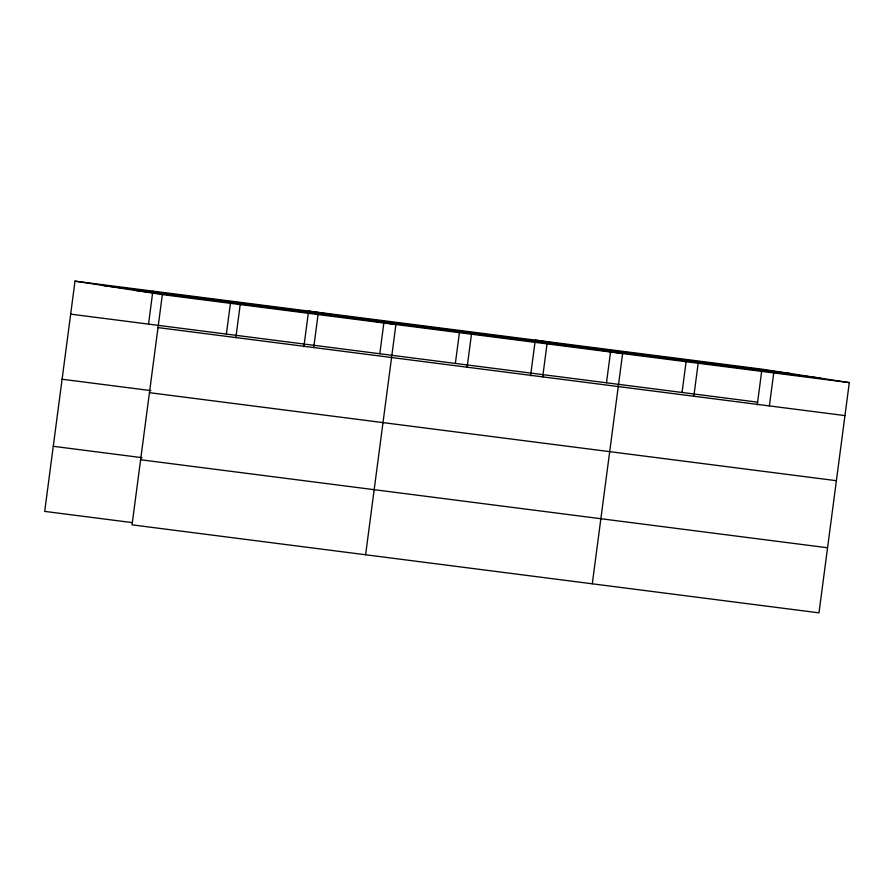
<?xml version="1.0" encoding="UTF-8"?>
<svg xmlns="http://www.w3.org/2000/svg" width="894" height="894" viewBox="0 0 894 894"><rect width="100%" height="100%" fill="white"/><g stroke="black" fill="none" stroke-linecap="round" stroke-linejoin="round"><path stroke-width="1.34" d="M75.007 281.152L162.35 294.595L132.044 524.845L818.993 612.848L849.3 382.61L761.956 369.155L75.007 281.152L44.7 511.39L132.111 522.588M148.527 324.109L152.863 291.12M226.372 334.088L230.54 302.474M235.86 337.563L240.207 304.575M303.871 346.771L308.396 312.442M313.716 347.542L318.063 314.554M379.794 353.745L383.962 322.131M365.601 554.761L395.919 324.522L308.575 311.067M455.359 363.422L459.706 330.434M467.137 367.199L471.473 334.211M530.567 375.815L535.271 340.111L622.604 353.566L592.297 583.804M542.703 376.877L547.039 343.888M606.49 382.788L610.647 351.174M682.055 392.466L686.212 360.852M693.833 396.243L698.169 363.255M757.263 404.859L761.777 370.529M769.388 405.921L773.735 372.932M103.838 285.588L790.777 373.603M133.53 290.159L820.48 378.173M162.35 294.595L849.3 382.61M70.671 314.14L757.62 402.155M158.003 327.595L844.953 415.598M62.099 379.235L150.885 390.611M149.443 392.678L836.382 480.693M53.271 446.296L142.045 457.672M140.615 459.751L827.553 547.765"/></g></svg>
